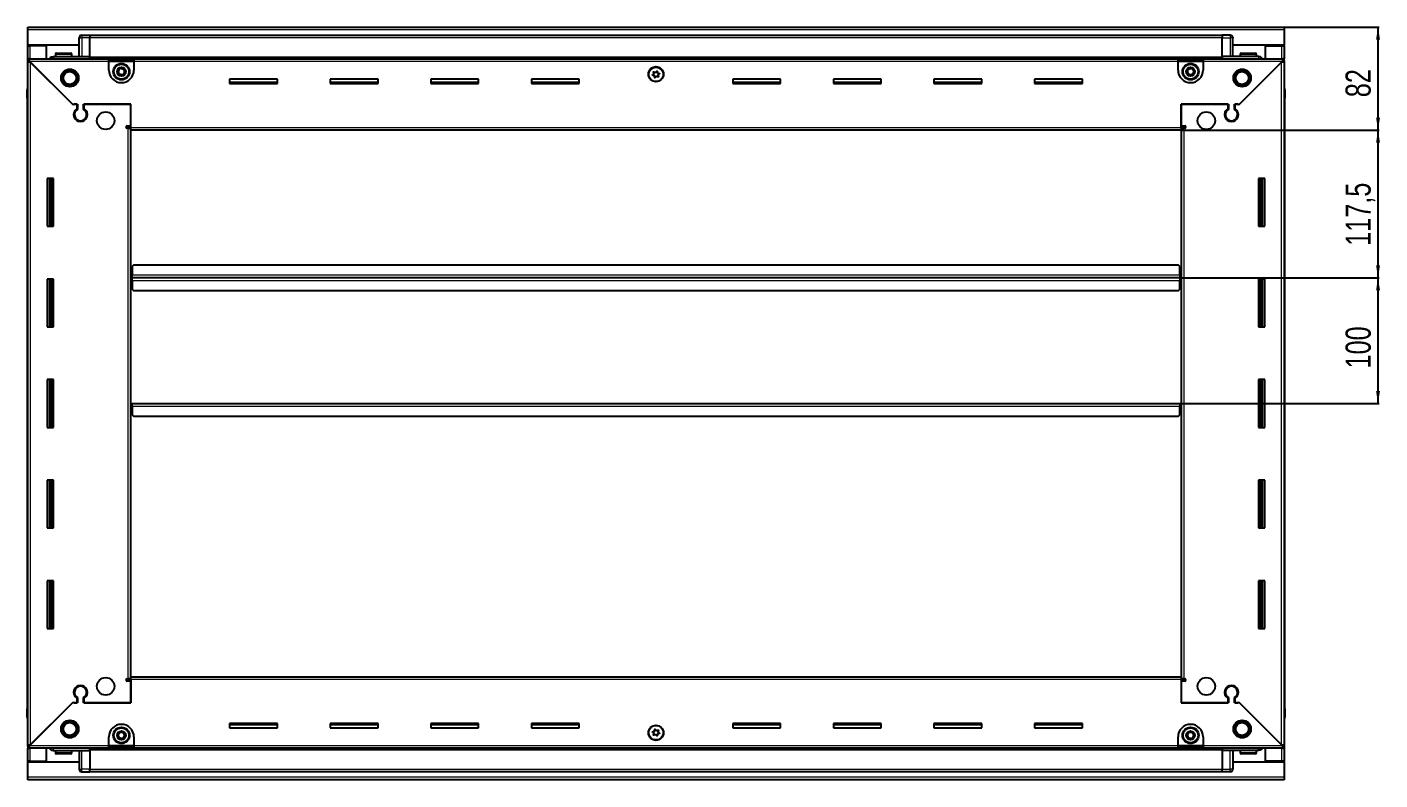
# Model space of a CAD drawing. Header units: millimetres. Extents: x 1415 to 6170, y -1465 to 1637.
# Drawn here: x 5095 to 6170, y 877 to 1476 of the extents above; entities that cross this region are included whole.
import ezdxf

# ---------------------------------------------------------------- set-up
doc = ezdxf.new("R2010")
doc.units = ezdxf.units.MM
doc.layers.add('FORMAT', color=7, linetype='Continuous')
doc.styles.add('SLDTEXTSTYLE0', font='TXT', dxfattribs={"width": 0.75})
doc.dimstyles.new('SLDDIMSTYLE0', dxfattribs={"dimtxt": 20, "dimasz": 10, "dimexe": 0, "dimexo": 0.0625, "dimgap": 5, "dimtad": 2, "dimdec": 1, "dimrnd": 1e-09, "dimzin": 12, "dimdsep": 46, "dimtxsty": 'SLDTEXTSTYLE0', "dimsah": 1, "dimcen": 0.09, "dimadec": 0, "dimazin": 3, "dimtfac": 1, "dimtofl": 0, "dimtmove": 0, "dimatfit": 3, "dimfxl": 0, "dimfrac": 2, "dimtolj": 1, "dimtzin": 12, "dimarcsym": 0})

# ---------------------------------------------------------------- blocks, each defined once
blk = doc.blocks.new('_D_6')
at = {"layer": 'FORMAT'}
for p, q in [((6094.1, 1475.8), (6169.6, 1475.8)), ((6168.6, 1475.8), (6168.6, 1393.8)), ((6012.1, 1393.8), (6169.6, 1393.8))]:
    blk.add_line(p, q, dxfattribs=at)
for points in [[(6168.6, 1475.8), (6167.1, 1465.8), (6170.2, 1465.8)], [(6168.6, 1393.8), (6170.2, 1403.8), (6167.1, 1403.8)]]:
    blk.add_solid(points, dxfattribs=at)
at = {"layer": 'FORMAT', "insert": (6142.8, 1420), "char_height": 20, "attachment_point": 1, "rotation": 90, "style": 'SLDTEXTSTYLE0'}
blk.add_mtext('82', dxfattribs=at)
blk = doc.blocks.new('_D_7')
at = {"layer": 'FORMAT'}
for p, q in [((6011.1, 1276.3), (6169.6, 1276.3)), ((6168.6, 1276.3), (6168.6, 1176.3)), ((6011.1, 1176.3), (6169.6, 1176.3))]:
    blk.add_line(p, q, dxfattribs=at)
for points in [[(6168.6, 1276.3), (6167.1, 1266.3), (6170.2, 1266.3)], [(6168.6, 1176.3), (6170.2, 1186.3), (6167.1, 1186.3)]]:
    blk.add_solid(points, dxfattribs=at)
at = {"layer": 'FORMAT', "insert": (6142.8, 1204.2), "char_height": 20, "attachment_point": 1, "rotation": 90, "style": 'SLDTEXTSTYLE0'}
blk.add_mtext('100', dxfattribs=at)
blk = doc.blocks.new('_D_8')
at = {"layer": 'FORMAT'}
for p, q in [((6012.1, 1393.8), (6169.6, 1393.8)), ((6168.6, 1393.8), (6168.6, 1276.3)), ((6011.1, 1276.3), (6169.6, 1276.3))]:
    blk.add_line(p, q, dxfattribs=at)
for points in [[(6168.6, 1393.8), (6167.1, 1383.8), (6170.2, 1383.8)], [(6168.6, 1276.3), (6170.2, 1286.3), (6167.1, 1286.3)]]:
    blk.add_solid(points, dxfattribs=at)
at = {"layer": 'FORMAT', "insert": (6142.8, 1301.8), "char_height": 20, "attachment_point": 1, "rotation": 90, "style": 'SLDTEXTSTYLE0'}
blk.add_mtext('117,5', dxfattribs=at)

msp = doc.modelspace()

# ---------------------------------------------------------------- linework, layer by layer
at = {"color": 7, "linetype": 'Continuous', "lineweight": 25}
for p, q in [((5095.12, 1473.72), (5095.12, 1475.82)), ((5095.12, 1475.82), (6094.12, 1475.82)), ((5095.12, 1461.32), (5095.12, 1473.72)), ((6094.12, 1475.82), (6094.12, 1473.72)), ((6094.12, 1473.72), (6094.12, 1461.32)), ((5136.12, 1452.32), (5136.12, 1467.32)), ((5136.8, 1468.82), (5136.8, 1468.82)), ((5138.12, 1469.32), (5144.62, 1469.32)), ((5138.12, 1469.32), (5144.62, 1469.32)), ((5144.62, 1469.32), (5144.62, 1469.32)), ((5144.62, 1469.32), (5144.62, 1469.32)), ((5144.62, 1469.32), (5144.62, 1467.32)), ((6044.62, 1469.17), (5144.62, 1469.17)), ((5144.62, 1452.32), (5144.62, 1467.32)), ((6044.62, 1469.32), (6044.62, 1469.32)), ((6051.12, 1469.32), (6044.62, 1469.32)), ((6051.12, 1469.32), (6044.62, 1469.32)), ((6044.62, 1469.32), (6044.62, 1467.32)), ((6044.62, 1452.32), (6044.62, 1467.32)), ((6053.12, 1467.32), (6053.12, 1467.32)), ((6053.12, 1452.32), (6053.12, 1467.32)), ((5136.12, 1461.32), (5095.12, 1461.32)), ((5095.12, 1460.82), (5095.12, 1461.32)), ((5095.12, 1450.57), (5095.12, 1460.82)), ((5095.12, 1460.82), (5097.22, 1460.82)), ((5096.62, 1460.82), (5096.62, 1461.32)), ((5110.12, 1460.82), (5097.22, 1460.82)), ((5110.12, 1450.57), (5110.12, 1460.82)), ((5115.62, 1452.32), (5144.62, 1452.32)), ((5117.12, 1454.22), (5117.12, 1452.32)), ((5117.92, 1455.02), (5129.32, 1455.02)), ((5130.12, 1452.32), (5130.12, 1454.22)), ((5144.54, 1450.57), (5144.62, 1452.29)), ((5144.62, 1452.32), (5144.62, 1451.82)), ((6073.62, 1452.32), (6044.62, 1452.32)), ((6044.62, 1452.32), (6044.62, 1451.82)), ((6044.62, 1452.29), (6044.69, 1450.57)), ((6094.12, 1461.32), (6053.12, 1461.32)), ((6059.12, 1454.22), (6059.12, 1452.32)), ((6059.92, 1455.02), (6071.32, 1455.02)), ((6072.12, 1452.32), (6072.12, 1454.22)), ((6079.12, 1450.57), (6079.12, 1460.82)), ((6079.12, 1460.82), (6092.02, 1460.82)), ((6092.02, 1460.82), (6094.12, 1460.82)), ((6092.62, 1460.82), (6092.62, 1461.32)), ((6094.12, 1460.82), (6094.12, 1461.32)), ((6094.12, 1460.82), (6094.12, 1450.57)), ((5095.12, 1449.07), (5095.12, 1450.57)), ((5095.12, 1450.57), (5096.12, 1450.57)), ((5095.12, 1448.57), (5095.12, 1449.07)), ((5095.12, 1449.07), (5096.12, 1449.07)), ((5095.12, 904.07), (5095.12, 1448.57)), ((5096.62, 1448.57), (5095.12, 1448.57)), ((5096.12, 1449.07), (5096.12, 1450.57)), ((5096.12, 1450.57), (5159.62, 1450.57)), ((5096.72, 1448.47), (5130.62, 1414.57)), ((5131.32, 1413.87), (5097.22, 1447.97)), ((5144.62, 1451.17), (6044.62, 1451.17)), ((5159.62, 1448.47), (5159.62, 1450.57)), ((5159.62, 1450.57), (5179.62, 1450.57)), ((5159.62, 1449.07), (5179.62, 1449.07)), ((5159.62, 1441.57), (5159.62, 1448.47)), ((5179.62, 1450.57), (5179.62, 1448.47)), ((5179.62, 1450.57), (6009.62, 1450.57)), ((5179.62, 1448.47), (5179.62, 1441.57)), ((6009.62, 1448.47), (6009.62, 1450.57)), ((6009.62, 1450.57), (6029.62, 1450.57)), ((6009.62, 1449.07), (6029.62, 1449.07)), ((6009.62, 1441.57), (6009.62, 1448.47)), ((6029.62, 1450.57), (6029.62, 1448.47)), ((6029.62, 1450.57), (6093.12, 1450.57)), ((6029.62, 1448.47), (6029.62, 1441.57)), ((6092.02, 1447.97), (6057.92, 1413.87)), ((6058.62, 1414.57), (6092.52, 1448.47)), ((6092.62, 1448.57), (6094.12, 1448.57)), ((6093.12, 1449.07), (6093.12, 1450.57)), ((6093.12, 1450.57), (6094.12, 1450.57)), ((6093.12, 1449.07), (6094.12, 1449.07)), ((6094.12, 1449.07), (6094.12, 1450.57)), ((6094.12, 1449.07), (6094.12, 1448.57)), ((6094.12, 1448.57), (6094.12, 904.07)), ((5293.62, 1434.32), (5255.62, 1434.32)), ((5255.62, 1434.32), (5255.62, 1430.82)), ((5293.62, 1431.57), (5255.62, 1431.57)), ((5255.62, 1430.82), (5293.62, 1430.82)), ((5293.62, 1430.82), (5293.62, 1434.32)), ((5373.62, 1434.32), (5335.62, 1434.32)), ((5335.62, 1434.32), (5335.62, 1430.82)), ((5373.62, 1431.57), (5335.62, 1431.57)), ((5335.62, 1430.82), (5373.62, 1430.82)), ((5373.62, 1430.82), (5373.62, 1434.32)), ((5453.62, 1434.32), (5415.62, 1434.32)), ((5415.62, 1434.32), (5415.62, 1430.82)), ((5453.62, 1431.57), (5415.62, 1431.57)), ((5415.62, 1430.82), (5453.62, 1430.82)), ((5453.62, 1430.82), (5453.62, 1434.32)), ((5533.62, 1434.32), (5495.62, 1434.32)), ((5495.62, 1434.32), (5495.62, 1430.82)), ((5533.62, 1431.57), (5495.62, 1431.57)), ((5495.62, 1430.82), (5533.62, 1430.82)), ((5533.62, 1430.82), (5533.62, 1434.32)), ((5693.62, 1434.32), (5655.62, 1434.32)), ((5655.62, 1434.32), (5655.62, 1430.82)), ((5693.62, 1431.57), (5655.62, 1431.57)), ((5655.62, 1430.82), (5693.62, 1430.82)), ((5693.62, 1430.82), (5693.62, 1434.32)), ((5773.62, 1434.32), (5735.62, 1434.32)), ((5735.62, 1434.32), (5735.62, 1430.82)), ((5773.62, 1431.57), (5735.62, 1431.57)), ((5735.62, 1430.82), (5773.62, 1430.82)), ((5773.62, 1430.82), (5773.62, 1434.32)), ((5853.62, 1434.32), (5815.62, 1434.32)), ((5815.62, 1434.32), (5815.62, 1430.82)), ((5853.62, 1431.57), (5815.62, 1431.57)), ((5815.62, 1430.82), (5853.62, 1430.82)), ((5853.62, 1430.82), (5853.62, 1434.32)), ((5933.62, 1434.32), (5895.62, 1434.32)), ((5895.62, 1434.32), (5895.62, 1430.82)), ((5933.62, 1431.57), (5895.62, 1431.57)), ((5895.62, 1430.82), (5933.62, 1430.82)), ((5933.62, 1430.82), (5933.62, 1434.32)), ((5094.62, 1425.82), (5094.62, 1419.32)), ((5094.62, 1419.32), (5094.62, 1425.82)), ((6094.12, 1427.15), (6094.12, 1427.15)), ((6094.62, 1425.82), (6094.62, 1419.32)), ((6094.62, 1419.32), (6094.62, 1425.82)), ((5094.62, 1419.32), (5094.62, 1419.32)), ((5095.12, 1419.32), (5094.62, 1419.32)), ((5094.77, 1419.32), (5094.77, 933.32)), ((5130.62, 1414.57), (5134.82, 1414.57)), ((5132.02, 1414.57), (5131.32, 1413.87)), ((5134.12, 1414.57), (5132.02, 1414.57)), ((5134.12, 1414.57), (5134.12, 1410.68)), ((5134.82, 1414.57), (5134.82, 1410.29)), ((5139.42, 1414.57), (5177.12, 1414.57)), ((5139.42, 1410.29), (5139.42, 1414.57)), ((5140.12, 1410.68), (5140.12, 1414.57)), ((5177.12, 1414.57), (5140.12, 1414.57)), ((5177.12, 1397.32), (5177.12, 1414.57)), ((5177.12, 1395.92), (5177.12, 1414.57)), ((6012.12, 1414.57), (6012.12, 1397.32)), ((6049.12, 1414.57), (6012.12, 1414.57)), ((6012.12, 1414.57), (6049.82, 1414.57)), ((6012.12, 1395.92), (6012.12, 1414.57)), ((6049.12, 1414.57), (6049.12, 1410.68)), ((6049.82, 1414.57), (6049.82, 1410.29)), ((6054.42, 1414.57), (6058.62, 1414.57)), ((6054.42, 1410.29), (6054.42, 1414.57)), ((6057.22, 1414.57), (6055.12, 1414.57)), ((6055.12, 1410.68), (6055.12, 1414.57)), ((6057.92, 1413.87), (6057.22, 1414.57)), ((6094.12, 1419.32), (6094.62, 1419.32)), ((6094.47, 933.32), (6094.47, 1419.32)), ((6094.62, 1419.32), (6094.62, 1419.32)), ((6094.62, 1419.32), (6094.62, 1419.32)), ((5135.12, 1401.71), (5135.12, 1400.95)), ((6054.12, 1401.71), (6054.12, 1400.95)), ((5174.27, 1397.32), (5177.12, 1397.32)), ((5175.02, 1395.32), (5174.27, 1395.32)), ((5175.02, 1395.32), (5177.12, 1395.32)), ((5177.12, 1396.32), (5175.12, 1396.32)), ((5175.12, 1396.32), (5175.12, 1395.32)), ((5177.12, 1393.82), (5177.12, 1395.92)), ((5177.12, 958.82), (5177.12, 1393.82)), ((6012.12, 1393.82), (5177.12, 1393.82)), ((6012.12, 1397.32), (6014.97, 1397.32)), ((6014.12, 1396.32), (6012.12, 1396.32)), ((6012.12, 1395.92), (6012.12, 1393.82)), ((6012.12, 1395.32), (6014.22, 1395.32)), ((6012.12, 1393.82), (6012.12, 958.82)), ((6014.12, 1395.32), (6014.12, 1396.32)), ((6014.97, 1395.32), (6014.22, 1395.32)), ((5115.62, 1355.32), (5110.62, 1355.32)), ((5110.62, 1355.32), (5110.62, 1317.32)), ((5112.77, 1317.32), (5112.77, 1355.32)), ((5114.56, 1317.32), (5114.56, 1355.32)), ((5114.6, 1317.32), (5114.6, 1355.32)), ((5115.62, 1317.32), (5115.62, 1355.32)), ((6073.62, 1355.32), (6073.62, 1317.32)), ((6078.62, 1355.32), (6073.62, 1355.32)), ((6074.64, 1355.32), (6074.64, 1317.32)), ((6074.68, 1355.32), (6074.68, 1317.32)), ((6076.47, 1355.32), (6076.47, 1317.32)), ((6078.62, 1317.32), (6078.62, 1355.32)), ((5110.62, 1317.32), (5115.62, 1317.32)), ((6073.62, 1317.32), (6078.62, 1317.32)), ((5179.12, 1286.32), (5178.12, 1285.32)), ((5178.12, 1285.32), (5178.12, 1278.42)), ((6010.12, 1286.32), (5179.12, 1286.32)), ((6011.12, 1285.32), (6010.12, 1286.32)), ((6011.12, 1278.42), (6011.12, 1285.32)), ((5115.62, 1275.32), (5110.62, 1275.32)), ((5110.62, 1275.32), (5110.62, 1237.32)), ((5112.77, 1237.32), (5112.77, 1275.32)), ((5114.56, 1237.32), (5114.56, 1275.32)), ((5114.6, 1237.32), (5114.6, 1275.32)), ((5115.62, 1237.32), (5115.62, 1275.32)), ((5177.87, 1276.32), (5177.12, 1276.32)), ((5178.12, 1279.17), (5177.87, 1279.17)), ((5177.87, 1279.17), (5177.87, 1276.32)), ((5177.87, 1276.32), (5177.87, 1273.47)), ((5177.87, 1273.47), (5178.12, 1273.47)), ((5178.12, 1276.32), (5178.12, 1278.42)), ((5178.12, 1274.22), (5178.12, 1276.32)), ((6011.12, 1276.32), (5178.12, 1276.32)), ((5178.12, 1274.22), (5178.12, 1267.32)), ((6011.37, 1279.17), (6011.12, 1279.17)), ((6011.12, 1278.42), (6011.12, 1276.32)), ((6011.12, 1276.32), (6011.12, 1274.22)), ((6011.12, 1267.32), (6011.12, 1274.22)), ((6011.12, 1273.47), (6011.37, 1273.47)), ((6011.37, 1276.32), (6011.37, 1279.17)), ((6011.37, 1273.47), (6011.37, 1276.32)), ((6012.12, 1276.32), (6011.37, 1276.32)), ((6073.62, 1275.32), (6073.62, 1237.32)), ((6078.62, 1275.32), (6073.62, 1275.32)), ((6074.64, 1275.32), (6074.64, 1237.32)), ((6074.68, 1275.32), (6074.68, 1237.32)), ((6076.47, 1275.32), (6076.47, 1237.32)), ((6078.62, 1237.32), (6078.62, 1275.32)), ((5178.12, 1267.32), (5179.12, 1266.32)), ((5179.12, 1266.32), (6010.12, 1266.32)), ((6010.12, 1266.32), (6011.12, 1267.32)), ((5110.62, 1237.32), (5115.62, 1237.32)), ((6073.62, 1237.32), (6078.62, 1237.32)), ((5115.62, 1195.32), (5110.62, 1195.32)), ((5110.62, 1195.32), (5110.62, 1157.32)), ((5112.77, 1157.32), (5112.77, 1195.32)), ((5114.56, 1157.32), (5114.56, 1195.32)), ((5114.6, 1157.32), (5114.6, 1195.32)), ((5115.62, 1157.32), (5115.62, 1195.32)), ((6073.62, 1195.32), (6073.62, 1157.32)), ((6078.62, 1195.32), (6073.62, 1195.32)), ((6074.64, 1195.32), (6074.64, 1157.32)), ((6074.68, 1195.32), (6074.68, 1157.32)), ((6076.47, 1195.32), (6076.47, 1157.32)), ((6078.62, 1157.32), (6078.62, 1195.32)), ((5177.12, 1176.32), (5177.87, 1176.32)), ((5177.87, 1176.32), (5177.87, 1173.47)), ((5177.87, 1173.47), (5178.12, 1173.47)), ((5178.12, 1174.22), (5178.12, 1176.32)), ((5178.12, 1176.32), (6011.12, 1176.32)), ((5178.12, 1174.22), (5178.12, 1167.32)), ((6011.12, 1176.32), (6011.12, 1174.22)), ((6011.12, 1167.32), (6011.12, 1174.22)), ((6011.12, 1173.47), (6011.37, 1173.47)), ((6011.37, 1173.47), (6011.37, 1176.32)), ((6011.37, 1176.32), (6012.12, 1176.32)), ((5178.12, 1167.32), (5179.12, 1166.32)), ((5179.12, 1166.32), (6010.12, 1166.32)), ((6010.12, 1166.32), (6011.12, 1167.32)), ((5110.62, 1157.32), (5115.62, 1157.32)), ((6073.62, 1157.32), (6078.62, 1157.32)), ((5115.62, 1115.32), (5110.62, 1115.32)), ((5110.62, 1115.32), (5110.62, 1077.32)), ((5112.77, 1077.32), (5112.77, 1115.32)), ((5114.56, 1077.32), (5114.56, 1115.32)), ((5114.6, 1077.32), (5114.6, 1115.32)), ((5115.62, 1077.32), (5115.62, 1115.32)), ((6073.62, 1115.32), (6073.62, 1077.32)), ((6078.62, 1115.32), (6073.62, 1115.32)), ((6074.64, 1115.32), (6074.64, 1077.32)), ((6074.68, 1115.32), (6074.68, 1077.32)), ((6076.47, 1115.32), (6076.47, 1077.32)), ((6078.62, 1077.32), (6078.62, 1115.32)), ((5110.62, 1077.32), (5115.62, 1077.32)), ((6073.62, 1077.32), (6078.62, 1077.32)), ((5115.62, 1035.32), (5110.62, 1035.32)), ((5110.62, 1035.32), (5110.62, 997.32)), ((5112.77, 997.32), (5112.77, 1035.32)), ((5114.56, 997.32), (5114.56, 1035.32)), ((5114.6, 997.32), (5114.6, 1035.32)), ((5115.62, 997.32), (5115.62, 1035.32)), ((6073.62, 1035.32), (6073.62, 997.32)), ((6078.62, 1035.32), (6073.62, 1035.32)), ((6074.64, 1035.32), (6074.64, 997.32)), ((6074.68, 1035.32), (6074.68, 997.32)), ((6076.47, 1035.32), (6076.47, 997.32)), ((6078.62, 997.32), (6078.62, 1035.32)), ((5110.62, 997.32), (5115.62, 997.32)), ((6073.62, 997.32), (6078.62, 997.32)), ((5174.27, 957.32), (5175.02, 957.32)), ((5177.12, 957.32), (5175.02, 957.32)), ((5175.12, 957.32), (5175.12, 956.32)), ((5177.12, 956.72), (5177.12, 958.82)), ((5177.12, 958.82), (6012.12, 958.82)), ((6012.12, 958.82), (6012.12, 956.72)), ((6014.22, 957.32), (6012.12, 957.32)), ((6014.12, 956.32), (6014.12, 957.32)), ((6014.22, 957.32), (6014.97, 957.32)), ((5135.12, 951.7), (5135.12, 950.94)), ((5177.12, 955.32), (5174.27, 955.32)), ((5175.12, 956.32), (5177.12, 956.32)), ((5177.12, 956.72), (5177.12, 938.07)), ((5177.12, 938.07), (5177.12, 955.32)), ((6012.12, 956.72), (6012.12, 938.07)), ((6012.12, 956.32), (6014.12, 956.32)), ((6012.12, 955.32), (6012.12, 938.07)), ((6014.97, 955.32), (6012.12, 955.32)), ((6054.12, 951.7), (6054.12, 950.94)), ((5130.62, 938.07), (5096.72, 904.17)), ((5097.22, 904.67), (5131.32, 938.77)), ((5134.82, 938.07), (5130.62, 938.07)), ((5131.32, 938.77), (5132.02, 938.07)), ((5132.02, 938.07), (5134.12, 938.07)), ((5134.12, 941.96), (5134.12, 938.07)), ((5134.82, 942.36), (5134.82, 938.07)), ((5139.42, 938.07), (5139.42, 942.36)), ((5177.12, 938.07), (5139.42, 938.07)), ((5140.12, 938.07), (5140.12, 941.96)), ((5140.12, 938.07), (5177.12, 938.07)), ((6012.12, 938.07), (6049.12, 938.07)), ((6049.82, 938.07), (6012.12, 938.07)), ((6049.12, 941.96), (6049.12, 938.07)), ((6049.82, 942.36), (6049.82, 938.07)), ((6054.42, 938.07), (6054.42, 942.36)), ((6058.62, 938.07), (6054.42, 938.07)), ((6055.12, 938.07), (6055.12, 941.96)), ((6055.12, 938.07), (6057.22, 938.07)), ((6057.22, 938.07), (6057.92, 938.77)), ((6057.92, 938.77), (6092.02, 904.67)), ((6092.52, 904.17), (6058.62, 938.07)), ((5094.62, 926.82), (5094.62, 933.32)), ((5094.62, 933.32), (5094.62, 933.32)), ((5094.62, 933.32), (5094.62, 933.32)), ((5094.62, 933.32), (5094.62, 926.82)), ((5095.12, 933.32), (5094.62, 933.32)), ((5095.12, 925.5), (5095.12, 925.5)), ((6094.12, 933.32), (6094.62, 933.32)), ((6094.62, 933.32), (6094.62, 933.32)), ((6094.62, 926.82), (6094.62, 933.32)), ((6094.62, 933.32), (6094.62, 926.82)), ((5293.62, 921.82), (5255.62, 921.82)), ((5255.62, 921.82), (5255.62, 918.32)), ((5255.62, 921.07), (5293.62, 921.07)), ((5255.62, 918.32), (5293.62, 918.32)), ((5293.62, 918.32), (5293.62, 921.82)), ((5373.62, 921.82), (5335.62, 921.82)), ((5335.62, 921.82), (5335.62, 918.32)), ((5335.62, 921.07), (5373.62, 921.07)), ((5335.62, 918.32), (5373.62, 918.32)), ((5373.62, 918.32), (5373.62, 921.82)), ((5453.62, 921.82), (5415.62, 921.82)), ((5415.62, 921.82), (5415.62, 918.32)), ((5415.62, 921.07), (5453.62, 921.07)), ((5415.62, 918.32), (5453.62, 918.32)), ((5453.62, 918.32), (5453.62, 921.82)), ((5533.62, 921.82), (5495.62, 921.82)), ((5495.62, 921.82), (5495.62, 918.32)), ((5495.62, 921.07), (5533.62, 921.07)), ((5495.62, 918.32), (5533.62, 918.32)), ((5533.62, 918.32), (5533.62, 921.82)), ((5693.62, 921.82), (5655.62, 921.82)), ((5655.62, 921.82), (5655.62, 918.32)), ((5655.62, 921.07), (5693.62, 921.07)), ((5655.62, 918.32), (5693.62, 918.32)), ((5693.62, 918.32), (5693.62, 921.82)), ((5773.62, 921.82), (5735.62, 921.82)), ((5735.62, 921.82), (5735.62, 918.32)), ((5735.62, 921.07), (5773.62, 921.07)), ((5735.62, 918.32), (5773.62, 918.32)), ((5773.62, 918.32), (5773.62, 921.82)), ((5853.62, 921.82), (5815.62, 921.82)), ((5815.62, 921.82), (5815.62, 918.32)), ((5815.62, 921.07), (5853.62, 921.07)), ((5815.62, 918.32), (5853.62, 918.32)), ((5853.62, 918.32), (5853.62, 921.82)), ((5933.62, 921.82), (5895.62, 921.82)), ((5895.62, 921.82), (5895.62, 918.32)), ((5895.62, 921.07), (5933.62, 921.07)), ((5895.62, 918.32), (5933.62, 918.32)), ((5933.62, 918.32), (5933.62, 921.82)), ((5095.12, 903.57), (5095.12, 904.07)), ((5096.62, 904.07), (5095.12, 904.07)), ((5095.12, 903.57), (5095.12, 902.07)), ((5096.12, 903.57), (5095.12, 903.57)), ((5096.12, 903.57), (5096.12, 902.07)), ((5159.62, 904.17), (5159.62, 911.07)), ((5159.62, 902.07), (5159.62, 904.17)), ((5179.62, 903.57), (5159.62, 903.57)), ((5179.62, 911.07), (5179.62, 904.17)), ((5179.62, 904.17), (5179.62, 902.07)), ((6009.62, 904.17), (6009.62, 911.07)), ((6009.62, 902.07), (6009.62, 904.17)), ((6029.62, 903.57), (6009.62, 903.57)), ((6029.62, 911.07), (6029.62, 904.17)), ((6029.62, 904.17), (6029.62, 902.07)), ((6092.62, 904.07), (6094.12, 904.07)), ((6093.12, 903.57), (6093.12, 902.07)), ((6094.12, 903.57), (6093.12, 903.57)), ((6094.12, 904.07), (6094.12, 903.57)), ((6094.12, 903.57), (6094.12, 902.07)), ((5095.12, 891.82), (5095.12, 902.07)), ((5096.12, 902.07), (5095.12, 902.07)), ((5159.62, 902.07), (5096.12, 902.07)), ((5110.12, 891.82), (5110.12, 902.07)), ((5115.62, 900.32), (5144.62, 900.32)), ((5117.12, 900.32), (5117.12, 898.42)), ((5121.69, 897.62), (5117.92, 897.62)), ((5129.32, 897.62), (5121.69, 897.62)), ((5130.12, 898.42), (5130.12, 900.32)), ((5136.12, 900.32), (5136.12, 885.32)), ((5144.62, 900.36), (5144.54, 902.07)), ((6044.62, 901.47), (5144.62, 901.47)), ((5144.62, 900.32), (5144.62, 900.82)), ((5144.62, 900.32), (5144.62, 885.32)), ((5179.62, 902.07), (5159.62, 902.07)), ((6009.62, 902.07), (5179.62, 902.07)), ((6029.62, 902.07), (6009.62, 902.07)), ((6093.12, 902.07), (6029.62, 902.07)), ((6044.69, 902.07), (6044.62, 900.36)), ((6044.62, 900.32), (6044.62, 900.82)), ((6073.62, 900.32), (6044.62, 900.32)), ((6044.62, 900.32), (6044.62, 885.32)), ((6053.12, 900.32), (6053.12, 885.32)), ((6059.12, 900.32), (6059.12, 898.42)), ((6066.91, 897.62), (6059.92, 897.62)), ((6071.32, 897.62), (6066.91, 897.62)), ((6072.12, 898.42), (6072.12, 900.32)), ((6079.12, 891.82), (6079.12, 902.07)), ((6094.12, 902.07), (6093.12, 902.07)), ((6094.12, 902.07), (6094.12, 891.82)), ((5097.22, 891.82), (5095.12, 891.82)), ((5095.12, 891.32), (5095.12, 891.82)), ((5095.12, 891.32), (5136.12, 891.32)), ((5095.12, 878.92), (5095.12, 891.32)), ((5096.62, 891.32), (5096.62, 891.82)), ((5097.22, 891.82), (5110.12, 891.82)), ((5136.12, 885.32), (5136.12, 885.32)), ((5138.12, 883.32), (5144.62, 883.32)), ((5138.12, 883.32), (5144.62, 883.32)), ((5144.62, 883.32), (5144.62, 885.32)), ((5144.62, 883.47), (6044.62, 883.47)), ((5144.62, 883.32), (5144.62, 883.32)), ((6044.62, 883.32), (6044.62, 885.32)), ((6044.62, 883.32), (6044.62, 883.32)), ((6051.12, 883.32), (6044.62, 883.32)), ((6044.62, 883.32), (6044.62, 883.32)), ((6051.12, 883.32), (6044.62, 883.32)), ((6052.44, 883.82), (6052.44, 883.82)), ((6053.12, 891.32), (6094.12, 891.32)), ((6092.02, 891.82), (6079.12, 891.82)), ((6094.12, 891.82), (6092.02, 891.82)), ((6092.62, 891.32), (6092.62, 891.82)), ((6094.12, 891.32), (6094.12, 891.82)), ((6094.12, 891.32), (6094.12, 878.92)), ((5095.12, 876.82), (5095.12, 878.92)), ((6094.12, 876.82), (5095.12, 876.82)), ((6094.12, 878.92), (6094.12, 876.82))]:
    msp.add_line(p, q, dxfattribs=at)
at = {"color": 8, "linetype": 'Continuous', "lineweight": 18}
for p, q in [((6094.12, 1473.72), (5095.12, 1473.72)), ((5136.12, 1467.32), (5138.12, 1467.32)), ((5138.12, 1469.32), (5138.12, 1467.32)), ((5138.12, 1467.32), (5138.12, 1452.32)), ((5144.62, 1467.32), (5138.12, 1467.32)), ((6044.62, 1467.17), (5144.62, 1467.17)), ((6044.62, 1467.32), (6051.12, 1467.32)), ((6051.12, 1469.32), (6051.12, 1467.32)), ((6053.12, 1467.32), (6051.12, 1467.32)), ((6051.12, 1467.32), (6051.12, 1452.32)), ((5097.22, 1460.82), (5097.22, 1461.32)), ((5097.22, 1450.57), (5097.22, 1460.82)), ((5117.12, 1454.22), (5130.12, 1454.22)), ((6059.12, 1454.22), (6072.12, 1454.22)), ((6092.02, 1461.32), (6092.02, 1460.82)), ((6092.02, 1460.82), (6092.02, 1450.57)), ((5159.62, 1448.47), (5096.72, 1448.47)), ((5097.22, 1447.97), (5097.22, 904.67)), ((6044.62, 1451.82), (5144.62, 1451.82)), ((6044.62, 1450.59), (5144.62, 1450.59)), ((5159.62, 1448.47), (5179.62, 1448.47)), ((6009.62, 1448.47), (5179.62, 1448.47)), ((6009.62, 1448.47), (6029.62, 1448.47)), ((6092.52, 1448.47), (6029.62, 1448.47)), ((6092.02, 904.67), (6092.02, 1447.97)), ((5095.12, 1425.82), (5094.62, 1425.82)), ((6094.12, 1425.82), (6094.62, 1425.82)), ((5175.02, 957.32), (5175.02, 1395.32)), ((5177.12, 1395.92), (6012.12, 1395.92)), ((6014.22, 1395.32), (6014.22, 957.32)), ((5112.12, 1355.32), (5112.12, 1317.32)), ((5113.35, 1355.32), (5113.35, 1317.32)), ((6075.88, 1317.32), (6075.88, 1355.32)), ((6077.12, 1317.32), (6077.12, 1355.32)), ((5112.12, 1275.32), (5112.12, 1237.32)), ((5113.35, 1275.32), (5113.35, 1237.32)), ((6011.12, 1278.42), (5178.12, 1278.42)), ((5178.12, 1274.22), (6011.12, 1274.22)), ((6075.88, 1237.32), (6075.88, 1275.32)), ((6077.12, 1237.32), (6077.12, 1275.32)), ((5112.12, 1195.32), (5112.12, 1157.32)), ((5113.35, 1195.32), (5113.35, 1157.32)), ((6075.88, 1157.32), (6075.88, 1195.32)), ((6077.12, 1157.32), (6077.12, 1195.32)), ((5178.12, 1174.22), (6011.12, 1174.22)), ((5112.12, 1115.32), (5112.12, 1077.32)), ((5113.35, 1115.32), (5113.35, 1077.32)), ((6075.88, 1077.32), (6075.88, 1115.32)), ((6077.12, 1077.32), (6077.12, 1115.32)), ((5112.12, 1035.32), (5112.12, 997.32)), ((5113.35, 1035.32), (5113.35, 997.32)), ((6075.88, 997.32), (6075.88, 1035.32)), ((6077.12, 997.32), (6077.12, 1035.32)), ((6012.12, 956.72), (5177.12, 956.72)), ((5095.12, 926.82), (5094.62, 926.82)), ((6094.12, 926.82), (6094.62, 926.82)), ((5096.72, 904.17), (5159.62, 904.17)), ((5179.62, 904.17), (5159.62, 904.17)), ((5179.62, 904.17), (6009.62, 904.17)), ((6029.62, 904.17), (6009.62, 904.17)), ((6029.62, 904.17), (6092.52, 904.17)), ((5097.22, 891.82), (5097.22, 902.07)), ((5121.42, 898.42), (5117.12, 898.42)), ((5130.12, 898.42), (5121.42, 898.42)), ((5138.12, 885.32), (5138.12, 900.32)), ((5144.62, 902.06), (6044.62, 902.06)), ((5144.62, 900.82), (6044.62, 900.82)), ((6051.12, 885.32), (6051.12, 900.32)), ((6067.09, 898.42), (6059.12, 898.42)), ((6072.12, 898.42), (6067.09, 898.42)), ((6092.02, 902.07), (6092.02, 891.82)), ((5097.22, 891.32), (5097.22, 891.82)), ((5136.12, 885.32), (5138.12, 885.32)), ((5138.12, 883.32), (5138.12, 885.32)), ((5144.62, 885.32), (5138.12, 885.32)), ((5144.62, 885.47), (6044.62, 885.47)), ((6044.62, 885.32), (6051.12, 885.32)), ((6053.12, 885.32), (6051.12, 885.32)), ((6051.12, 883.32), (6051.12, 885.32)), ((6092.02, 891.82), (6092.02, 891.32)), ((6094.12, 878.92), (5095.12, 878.92))]:
    msp.add_line(p, q, dxfattribs=at)
at = {"color": 7, "linetype": 'Continuous', "lineweight": 25, "flags": 128}
msp.add_lwpolyline([(6052.97, 1468.08), (6053.08, 1467.71), (6053.12, 1467.32)], dxfattribs=at)
at = {"color": 7, "linetype": 'Continuous', "lineweight": 25}
for centre, radius in [((5128.62, 1435.32), 7), ((5128.62, 1435.32), 6.02), ((5169.62, 1440.32), 6.5), ((5169.62, 1440.32), 3.46), ((5594.62, 1438.32), 6), ((5594.62, 1438.17), 5.78), ((6019.62, 1440.32), 6.5), ((6019.62, 1440.32), 3.46), ((6060.62, 1435.32), 7), ((6060.62, 1435.32), 6.03), ((5128.62, 1435.32), 5.1), ((5594.62, 1438.17), 1.85), ((6060.62, 1435.32), 5.1), ((5157.12, 1401.32), 7), ((6032.12, 1401.32), 7), ((5157.12, 951.32), 7), ((6032.12, 951.32), 7), ((5128.62, 917.32), 7), ((5128.62, 917.32), 6.02), ((5128.62, 917.32), 5.1), ((5169.62, 912.32), 6.5), ((5169.62, 912.32), 3.46), ((5594.62, 914.32), 6), ((5594.62, 914.47), 5.79), ((5594.62, 914.47), 1.85), ((6019.62, 912.32), 6.5), ((6019.62, 912.32), 3.46), ((6060.62, 917.32), 7), ((6060.62, 917.32), 6.02), ((6060.62, 917.32), 5.1)]:
    msp.add_circle(centre, radius, dxfattribs=at)
at = {"color": 8, "linetype": 'Continuous', "lineweight": 18}
for centre in [(5169.62, 1440.32), (6019.62, 1440.32), (5169.62, 912.32), (6019.62, 912.32)]:
    msp.add_circle(centre, 5.7, dxfattribs=at)
at = {"color": 7, "linetype": 'Continuous', "lineweight": 25}
for centre, radius, start, end in [((5138.12, 1467.32), 2, 90, 180), ((6051.12, 1467.32), 2, 0, 90), ((5117.92, 1454.22), 0.8, 90, 180), ((5129.32, 1454.22), 0.8, 0, 90), ((5135.92, 1452.52), 0.2, 270, 0), ((6053.32, 1452.52), 0.2, 180, 270), ((6059.92, 1454.22), 0.8, 90, 180), ((6071.32, 1454.22), 0.8, 0, 90), ((5169.62, 1441.57), 10, 180, 270), ((5169.62, 1440.32), 2.5, 134.01559, 194.01559), ((5169.62, 1440.32), 2.5, 74.01559, 134.01559), ((5169.62, 1441.57), 10, 270, 0), ((5169.62, 1440.32), 2.5, 14.01559, 74.01559), ((6019.62, 1441.57), 10, 180, 270), ((6019.62, 1440.32), 2.5, 100.11158, 160.11158), ((6019.62, 1440.32), 2.5, 40.11158, 100.11158), ((6019.62, 1441.57), 10, 270, 0), ((6019.62, 1440.32), 2.5, 340.11158, 40.11158), ((5169.62, 1440.32), 2.5, 194.01559, 254.01559), ((5169.62, 1440.32), 2.5, 254.01559, 314.01559), ((5169.62, 1440.32), 2.5, 314.01559, 14.01559), ((6019.62, 1440.32), 2.5, 160.11158, 220.11158), ((6019.62, 1440.32), 2.5, 220.11158, 280.11158), ((6019.62, 1440.32), 2.5, 280.11158, 340.11158), ((5096.62, 1425.82), 2, 138.59038, 180), ((6092.62, 1425.82), 2, 33.78451, 41.40962), ((6092.62, 1425.82), 2, 0, 41.40962), ((6092.62, 1425.82), 2, 0, 19.56674), ((5137.12, 1406.07), 5.5, 123.05573, 56.94427), ((5137.12, 1406.07), 4.8, 118.63099, 61.36901), ((6052.12, 1406.07), 5.5, 123.05573, 56.94427), ((6052.12, 1406.07), 4.8, 118.63099, 61.36901), ((5174.27, 1396.32), 1, 90, 270), ((6014.97, 1396.32), 1, 270, 90), ((5174.27, 956.32), 1, 90, 270), ((6014.97, 956.32), 1, 270, 90), ((5137.12, 946.57), 5.5, 303.05573, 236.94427), ((5137.12, 946.57), 4.8, 298.63099, 241.36901), ((6052.12, 946.57), 5.5, 303.05573, 236.94427), ((6052.12, 946.57), 4.8, 298.63099, 241.36901), ((5096.62, 926.82), 2, 180, 199.56674), ((5096.62, 926.82), 2, 180, 221.39416), ((5096.62, 926.82), 2, 213.78451, 221.40962), ((6092.62, 926.82), 2, 318.59038, 0), ((5169.62, 911.07), 10, 90, 180), ((5169.62, 912.32), 2.5, 127.47401, 187.47401), ((5169.62, 912.32), 2.5, 67.47401, 127.47401), ((5169.62, 911.07), 10, 0, 90), ((5169.62, 912.32), 2.5, 7.47401, 67.47401), ((6019.62, 911.07), 10, 90, 180), ((6019.62, 912.32), 2.5, 87.04236, 147.04236), ((6019.62, 911.07), 10, 0, 90), ((6019.62, 912.32), 2.5, 27.04236, 87.04236), ((5169.62, 912.32), 2.5, 187.47401, 247.47401), ((5169.62, 912.32), 2.5, 247.47401, 307.47401), ((5169.62, 912.32), 2.5, 307.47401, 7.47401), ((6019.62, 912.32), 2.5, 147.04236, 207.04236), ((6019.62, 912.32), 2.5, 207.04236, 267.04236), ((6019.62, 912.32), 2.5, 267.04236, 327.04236), ((6019.62, 912.32), 2.5, 327.04236, 27.04236), ((5117.92, 898.42), 0.8, 180, 270), ((5129.32, 898.42), 0.8, 270, 0), ((5135.92, 900.12), 0.2, 0, 90), ((6053.32, 900.12), 0.2, 90, 180), ((6059.92, 898.42), 0.8, 180, 270), ((6071.32, 898.42), 0.8, 270, 0), ((5138.12, 885.32), 2, 180, 270), ((5138.12, 885.32), 2, 180, 270), ((6051.12, 885.32), 2, 270, 0)]:
    msp.add_arc(centre, radius, start, end, dxfattribs=at)
for points, knots in [([(5112.4, 1450.57), (5112.52, 1450.77), (5112.91, 1451.42), (5114.06, 1452.13), (5115.1, 1452.26), (5115.62, 1452.32)], [0, 0, 0, 0, 0.1822499, 0.5911249, 1, 1, 1, 1]), ([(5144.62, 1452.32), (5144.62, 1452.29), (5144.62, 1452.21), (5144.62, 1451.59), (5144.62, 1451.01), (5144.62, 1450.62), (5144.62, 1450.59)], [0, 0, 0, 0, 0.3242788, 0.6485576, 0.9728365, 1, 1, 1, 1]), ([(6044.62, 1452.32), (6044.62, 1452.29), (6044.62, 1452.21), (6044.62, 1451.59), (6044.62, 1451.01), (6044.62, 1450.62), (6044.62, 1450.59)], [0, 0, 0, 0, 0.3242788, 0.6485576, 0.9728365, 1, 1, 1, 1]), ([(6076.83, 1450.57), (6076.71, 1450.77), (6076.33, 1451.42), (6075.17, 1452.13), (6074.14, 1452.26), (6073.62, 1452.32)], [0, 0, 0, 0, 0.18224985, 0.59112493, 1, 1, 1, 1]), ([(5095.12, 1448.57), (5095.14, 1448.53), (5095.2, 1448.44), (5095.59, 1448.3), (5096.15, 1448.17), (5096.73, 1448.06), (5097.09, 1448), (5097.22, 1447.97)], [0, 0, 0, 0, 0.2302553, 0.4485219, 0.6667858, 0.8850496, 1, 1, 1, 1]), ([(5096.72, 1448.47), (5096.67, 1448.73), (5096.58, 1449.22), (5096.45, 1449.86), (5096.32, 1450.33), (5096.21, 1450.55), (5096.14, 1450.57), (5096.12, 1450.57)], [0, 0, 0, 0, 0.2302553, 0.4485219, 0.6667858, 0.8850496, 1, 1, 1, 1]), ([(5166.84, 1441.12), (5167.21, 1441.48), (5167.91, 1442.15), (5168.6, 1442.81), (5168.92, 1443.12)], [0, 0, 0, 0, 0.5346859, 1, 1, 1, 1]), ([(5168.92, 1443.12), (5169.41, 1442.98), (5170.34, 1442.72), (5171.26, 1442.45), (5171.69, 1442.33)], [0, 0, 0, 0, 0.5346859, 1, 1, 1, 1]), ([(5171.69, 1442.33), (5171.72, 1442.21), (5171.87, 1441.63), (5172.11, 1440.66), (5172.31, 1439.86), (5172.39, 1439.53)], [0, 0, 0, 0, 0.1331247, 0.6370994, 1, 1, 1, 1]), ([(6016.78, 1439.82), (6016.82, 1439.93), (6017.02, 1440.5), (6017.36, 1441.43), (6017.64, 1442.21), (6017.76, 1442.53)], [0, 0, 0, 0, 0.1331247, 0.6370994, 1, 1, 1, 1]), ([(6017.76, 1442.53), (6018.27, 1442.62), (6019.22, 1442.79), (6020.16, 1442.96), (6020.6, 1443.04)], [0, 0, 0, 0, 0.5346859, 1, 1, 1, 1]), ([(6020.6, 1443.04), (6020.93, 1442.64), (6021.55, 1441.91), (6022.17, 1441.17), (6022.46, 1440.83)], [0, 0, 0, 0, 0.5346859, 1, 1, 1, 1]), ([(6092.02, 1447.97), (6092.27, 1448.02), (6092.77, 1448.11), (6093.41, 1448.24), (6093.87, 1448.37), (6094.09, 1448.48), (6094.11, 1448.55), (6094.12, 1448.57)], [0, 0, 0, 0, 0.2302553, 0.4485219, 0.6667858, 0.8850496, 1, 1, 1, 1]), ([(6093.12, 1450.57), (6093.07, 1450.55), (6092.98, 1450.49), (6092.85, 1450.1), (6092.72, 1449.54), (6092.61, 1448.96), (6092.54, 1448.6), (6092.52, 1448.47)], [0, 0, 0, 0, 0.23025534, 0.4485219, 0.6667858, 0.88504963, 1, 1, 1, 1]), ([(5167.54, 1438.32), (5167.46, 1438.65), (5167.26, 1439.45), (5167.02, 1440.42), (5166.87, 1441), (5166.84, 1441.12)], [0, 0, 0, 0, 0.3629006, 0.8668753, 1, 1, 1, 1]), ([(5170.32, 1437.52), (5169.82, 1437.66), (5168.89, 1437.93), (5167.97, 1438.19), (5167.54, 1438.32)], [0, 0, 0, 0, 0.53468586, 1, 1, 1, 1]), ([(5172.39, 1439.53), (5172.02, 1439.17), (5171.33, 1438.5), (5170.64, 1437.83), (5170.32, 1437.52)], [0, 0, 0, 0, 0.5346859, 1, 1, 1, 1]), ([(5592.73, 1440.24), (5592.73, 1440.23), (5592.71, 1440.21), (5592.7, 1440.15), (5592.71, 1440.01), (5592.81, 1439.64), (5592.95, 1439.11), (5592.78, 1438.5), (5592.42, 1438.13), (5592.12, 1437.88), (5591.94, 1437.72), (5591.89, 1437.64), (5591.88, 1437.6), (5591.88, 1437.57), (5591.9, 1437.54), (5591.95, 1437.49), (5592.2, 1437.39), (5592.67, 1437.29), (5593.3, 1436.98), (5593.56, 1436.31), (5593.62, 1435.84), (5593.69, 1435.58), (5593.73, 1435.53), (5593.76, 1435.51), (5593.79, 1435.5), (5593.82, 1435.51), (5593.86, 1435.52), (5593.93, 1435.57), (5594.1, 1435.72), (5594.37, 1435.99), (5594.77, 1436.31), (5595.4, 1436.42), (5595.91, 1436.23), (5596.27, 1436.1), (5596.42, 1436.07), (5596.48, 1436.09), (5596.51, 1436.1), (5596.53, 1436.13), (5596.54, 1436.19), (5596.53, 1436.34), (5596.43, 1436.71), (5596.29, 1437.23), (5596.46, 1437.84), (5596.82, 1438.21), (5597.12, 1438.46), (5597.29, 1438.63), (5597.35, 1438.71), (5597.36, 1438.75), (5597.35, 1438.78), (5597.34, 1438.81), (5597.28, 1438.85), (5597.03, 1438.95), (5596.57, 1439.06), (5595.93, 1439.37), (5595.68, 1440.03), (5595.62, 1440.51), (5595.55, 1440.76), (5595.5, 1440.82), (5595.48, 1440.84), (5595.45, 1440.85), (5595.41, 1440.84), (5595.37, 1440.82), (5595.3, 1440.78), (5595.13, 1440.63), (5594.87, 1440.36), (5594.46, 1440.04), (5593.84, 1439.93), (5593.33, 1440.11), (5592.96, 1440.25), (5592.82, 1440.27), (5592.76, 1440.26), (5592.74, 1440.25), (5592.73, 1440.24)], [0, 0, 0, 0, 0.0020087, 0.00442, 0.0093647, 0.0255282, 0.0677053, 0.0957862, 0.1246456, 0.1503415, 0.1605194, 0.1633943, 0.1656965, 0.1672448, 0.1688741, 0.1707699, 0.1786058, 0.2119941, 0.2499945, 0.2879948, 0.3213831, 0.329219, 0.3311148, 0.3327441, 0.3342924, 0.3362166, 0.3385353, 0.3413178, 0.349662, 0.3753578, 0.4042173, 0.4322982, 0.4744753, 0.4906388, 0.4966691, 0.49844, 0.5, 0.5020087, 0.50442, 0.5093647, 0.5255282, 0.5677053, 0.5957862, 0.6246456, 0.6503415, 0.6605194, 0.6633943, 0.6656965, 0.6672448, 0.6688741, 0.6707699, 0.6786058, 0.7119941, 0.7499945, 0.7879948, 0.8213831, 0.829219, 0.8311148, 0.8327441, 0.8342924, 0.8362166, 0.8385353, 0.8413178, 0.849662, 0.8753578, 0.9042173, 0.9322982, 0.9744753, 0.9906388, 0.9966691, 0.99844, 1, 1, 1, 1]), ([(6018.64, 1437.61), (6018.3, 1438), (6017.68, 1438.74), (6017.06, 1439.48), (6016.78, 1439.82)], [0, 0, 0, 0, 0.5346859, 1, 1, 1, 1]), ([(6021.48, 1438.12), (6020.97, 1438.03), (6020.02, 1437.86), (6019.08, 1437.69), (6018.64, 1437.61)], [0, 0, 0, 0, 0.5346859, 1, 1, 1, 1]), ([(6022.46, 1440.83), (6022.34, 1440.51), (6022.06, 1439.73), (6021.72, 1438.8), (6021.52, 1438.23), (6021.48, 1438.12)], [0, 0, 0, 0, 0.3629006, 0.8668753, 1, 1, 1, 1]), ([(5166.95, 913.43), (5167.05, 913.51), (5167.53, 913.87), (5168.32, 914.48), (5168.97, 914.98), (5169.24, 915.19)], [0, 0, 0, 0, 0.1331247, 0.6370994, 1, 1, 1, 1]), ([(5169.24, 915.19), (5169.72, 914.99), (5170.61, 914.62), (5171.5, 914.25), (5171.91, 914.08)], [0, 0, 0, 0, 0.5346859, 1, 1, 1, 1]), ([(5592.73, 912.4), (5592.74, 912.4), (5592.77, 912.38), (5592.83, 912.38), (5592.97, 912.4), (5593.33, 912.54), (5593.84, 912.72), (5594.46, 912.61), (5594.87, 912.29), (5595.14, 912.01), (5595.32, 911.85), (5595.4, 911.81), (5595.45, 911.8), (5595.48, 911.81), (5595.5, 911.83), (5595.55, 911.88), (5595.62, 912.14), (5595.68, 912.61), (5595.93, 913.28), (5596.57, 913.59), (5597.03, 913.69), (5597.28, 913.79), (5597.34, 913.84), (5597.35, 913.87), (5597.36, 913.9), (5597.35, 913.93), (5597.33, 913.97), (5597.28, 914.04), (5597.11, 914.19), (5596.82, 914.43), (5596.46, 914.8), (5596.29, 915.41), (5596.43, 915.94), (5596.53, 916.32), (5596.54, 916.47), (5596.52, 916.52), (5596.5, 916.55), (5596.47, 916.56), (5596.41, 916.57), (5596.27, 916.54), (5595.91, 916.41), (5595.4, 916.23), (5594.77, 916.34), (5594.37, 916.66), (5594.09, 916.94), (5593.92, 917.09), (5593.83, 917.14), (5593.79, 917.15), (5593.76, 917.14), (5593.73, 917.12), (5593.69, 917.06), (5593.62, 916.81), (5593.56, 916.33), (5593.3, 915.67), (5592.67, 915.36), (5592.2, 915.25), (5591.95, 915.15), (5591.9, 915.11), (5591.88, 915.08), (5591.88, 915.05), (5591.89, 915.01), (5591.91, 914.98), (5591.96, 914.91), (5592.13, 914.76), (5592.42, 914.52), (5592.78, 914.14), (5592.95, 913.53), (5592.81, 913.01), (5592.71, 912.63), (5592.7, 912.48), (5592.71, 912.43), (5592.73, 912.41), (5592.73, 912.4)], [0, 0, 0, 0, 0.0020087, 0.00442, 0.0093647, 0.0255282, 0.0677053, 0.0957862, 0.1246456, 0.1503415, 0.1605194, 0.1633943, 0.1656965, 0.1672448, 0.1688741, 0.1707699, 0.1786058, 0.2119941, 0.2499945, 0.2879948, 0.3213831, 0.329219, 0.3311148, 0.3327441, 0.3342924, 0.3362166, 0.3385353, 0.3413178, 0.349662, 0.3753578, 0.4042173, 0.4322982, 0.4744753, 0.4906388, 0.4966691, 0.49844, 0.5, 0.5020087, 0.50442, 0.5093647, 0.5255282, 0.5677053, 0.5957862, 0.6246456, 0.6503415, 0.6605194, 0.6633943, 0.6656965, 0.6672448, 0.6688741, 0.6707699, 0.6786058, 0.7119941, 0.7499945, 0.7879948, 0.8213831, 0.829219, 0.8311148, 0.8327441, 0.8342924, 0.8362166, 0.8385353, 0.8413178, 0.849662, 0.8753578, 0.9042173, 0.9322982, 0.9744753, 0.9906388, 0.9966691, 0.99844, 1, 1, 1, 1]), ([(6016.74, 912.47), (6017.02, 912.91), (6017.54, 913.71), (6018.06, 914.52), (6018.31, 914.89)], [0, 0, 0, 0, 0.5346859, 1, 1, 1, 1]), ([(6018.31, 914.89), (6018.43, 914.89), (6019.03, 914.86), (6020.02, 914.81), (6020.84, 914.76), (6021.19, 914.75)], [0, 0, 0, 0, 0.1331247, 0.6370994, 1, 1, 1, 1]), ([(6021.19, 914.75), (6021.42, 914.29), (6021.86, 913.43), (6022.3, 912.57), (6022.5, 912.17)], [0, 0, 0, 0, 0.5346859, 1, 1, 1, 1]), ([(5097.22, 904.67), (5096.96, 904.63), (5096.47, 904.54), (5095.83, 904.4), (5095.36, 904.27), (5095.14, 904.16), (5095.13, 904.1), (5095.12, 904.07)], [0, 0, 0, 0, 0.2302553, 0.4485219, 0.6667858, 0.8850496, 1, 1, 1, 1]), ([(5096.12, 902.07), (5096.16, 902.1), (5096.25, 902.15), (5096.39, 902.55), (5096.52, 903.1), (5096.63, 903.68), (5096.7, 904.05), (5096.72, 904.17)], [0, 0, 0, 0, 0.23025534, 0.4485219, 0.6667858, 0.88504963, 1, 1, 1, 1]), ([(5167.33, 910.57), (5167.26, 911.08), (5167.13, 912.03), (5167.01, 912.99), (5166.95, 913.43)], [0, 0, 0, 0, 0.5346859, 1, 1, 1, 1]), ([(5169.99, 909.46), (5169.52, 909.66), (5168.63, 910.03), (5167.74, 910.4), (5167.33, 910.57)], [0, 0, 0, 0, 0.5346859, 1, 1, 1, 1]), ([(5172.28, 911.22), (5172.01, 911.01), (5171.36, 910.51), (5170.57, 909.9), (5170.09, 909.54), (5169.99, 909.46)], [0, 0, 0, 0, 0.3629006, 0.8668753, 1, 1, 1, 1]), ([(5171.91, 914.08), (5171.98, 913.57), (5172.1, 912.61), (5172.23, 911.66), (5172.28, 911.22)], [0, 0, 0, 0, 0.5346859, 1, 1, 1, 1]), ([(6018.05, 909.9), (6017.81, 910.36), (6017.37, 911.22), (6016.94, 912.07), (6016.74, 912.47)], [0, 0, 0, 0, 0.5346859, 1, 1, 1, 1]), ([(6020.93, 909.75), (6020.59, 909.77), (6019.76, 909.81), (6018.77, 909.86), (6018.17, 909.89), (6018.05, 909.9)], [0, 0, 0, 0, 0.3629006, 0.8668753, 1, 1, 1, 1]), ([(6022.5, 912.17), (6022.22, 911.74), (6021.7, 910.93), (6021.17, 910.13), (6020.93, 909.75)], [0, 0, 0, 0, 0.5346859, 1, 1, 1, 1]), ([(6094.12, 904.07), (6094.09, 904.12), (6094.04, 904.21), (6093.65, 904.34), (6093.09, 904.47), (6092.51, 904.58), (6092.14, 904.65), (6092.02, 904.67)], [0, 0, 0, 0, 0.2302553, 0.4485219, 0.6667858, 0.8850496, 1, 1, 1, 1]), ([(6092.52, 904.17), (6092.56, 903.92), (6092.65, 903.43), (6092.79, 902.79), (6092.92, 902.32), (6093.03, 902.1), (6093.1, 902.08), (6093.12, 902.07)], [0, 0, 0, 0, 0.2302553, 0.4485219, 0.6667858, 0.8850496, 1, 1, 1, 1]), ([(5112.4, 902.07), (5112.52, 901.87), (5112.91, 901.22), (5114.06, 900.51), (5115.1, 900.39), (5115.62, 900.32)], [0, 0, 0, 0, 0.1822499, 0.5911249, 1, 1, 1, 1]), ([(5144.62, 900.32), (5144.62, 900.36), (5144.62, 900.44), (5144.62, 901.05), (5144.62, 901.63), (5144.62, 902.03), (5144.62, 902.06)], [0, 0, 0, 0, 0.3242788, 0.6485576, 0.9728365, 1, 1, 1, 1]), ([(6044.62, 900.32), (6044.62, 900.36), (6044.62, 900.44), (6044.62, 901.05), (6044.62, 901.63), (6044.62, 902.03), (6044.62, 902.06)], [0, 0, 0, 0, 0.3242788, 0.6485576, 0.9728365, 1, 1, 1, 1]), ([(6076.83, 902.07), (6076.71, 901.87), (6076.33, 901.22), (6075.17, 900.51), (6074.14, 900.39), (6073.62, 900.32)], [0, 0, 0, 0, 0.18224985, 0.59112493, 1, 1, 1, 1])]:
    msp.add_open_spline(points, degree=3, knots=knots, dxfattribs=at)
at = {"color": 8, "linetype": 'Continuous', "lineweight": 18}
for points, knots in [([(5115.62, 1452.32), (5115.62, 1452.28), (5115.62, 1452.2), (5115.62, 1451.77), (5115.62, 1451.31), (5115.62, 1450.9), (5115.62, 1450.63), (5115.62, 1450.57)], [0, 0, 0, 0, 0.3597529, 0.5534142, 0.7511852, 0.9489563, 1, 1, 1, 1]), ([(6073.62, 1452.32), (6073.62, 1452.28), (6073.62, 1452.2), (6073.62, 1451.77), (6073.62, 1451.31), (6073.62, 1450.9), (6073.62, 1450.63), (6073.62, 1450.57)], [0, 0, 0, 0, 0.3597529, 0.5534142, 0.7511852, 0.9489563, 1, 1, 1, 1]), ([(5115.62, 900.32), (5115.62, 900.37), (5115.62, 900.44), (5115.62, 900.88), (5115.62, 901.33), (5115.62, 901.75), (5115.62, 902.02), (5115.62, 902.07)], [0, 0, 0, 0, 0.35975288, 0.55341416, 0.75118521, 0.94895626, 1, 1, 1, 1]), ([(6073.62, 900.32), (6073.62, 900.37), (6073.62, 900.44), (6073.62, 900.88), (6073.62, 901.33), (6073.62, 901.75), (6073.62, 902.02), (6073.62, 902.07)], [0, 0, 0, 0, 0.3597529, 0.5534142, 0.7511852, 0.9489563, 1, 1, 1, 1])]:
    msp.add_open_spline(points, degree=3, knots=knots, dxfattribs=at)
at = {"color": 7, "linetype": 'Continuous', "lineweight": 25}
for points in [[(5096.72, 1448.47), (5096.67, 1448.55), (5096.57, 1448.71), (5096.42, 1448.91), (5096.27, 1449.05), (5096.17, 1449.06), (5096.12, 1449.07)], [(5096.62, 1448.57), (5096.63, 1448.52), (5096.65, 1448.42), (5096.78, 1448.27), (5096.98, 1448.12), (5097.14, 1448.02), (5097.22, 1447.97)], [(6092.02, 1447.97), (6092.1, 1448.02), (6092.25, 1448.12), (6092.45, 1448.27), (6092.59, 1448.42), (6092.61, 1448.52), (6092.62, 1448.57)], [(6093.12, 1449.07), (6093.07, 1449.06), (6092.97, 1449.05), (6092.82, 1448.91), (6092.67, 1448.71), (6092.57, 1448.55), (6092.52, 1448.47)], [(5096.12, 903.57), (5096.17, 903.58), (5096.27, 903.6), (5096.42, 903.74), (5096.57, 903.94), (5096.67, 904.09), (5096.72, 904.17)], [(5097.22, 904.67), (5097.14, 904.62), (5096.98, 904.52), (5096.78, 904.37), (5096.65, 904.22), (5096.63, 904.12), (5096.62, 904.07)], [(6092.62, 904.07), (6092.61, 904.12), (6092.59, 904.22), (6092.45, 904.37), (6092.25, 904.52), (6092.1, 904.62), (6092.02, 904.67)], [(6092.52, 904.17), (6092.57, 904.09), (6092.67, 903.94), (6092.82, 903.74), (6092.97, 903.6), (6093.07, 903.58), (6093.12, 903.57)]]:
    msp.add_open_spline(points, degree=3, dxfattribs=at)

# ---------------------------------------------------------------- dimensions: what is measured, and where the dimension line sits
at = {"layer": 'FORMAT'}
for base, p1, p2, picture, middle in [((6168.62, 1393.82), (6094.12, 1475.82), (6012.12, 1393.82), '_D_6', (6168.62, 1434.82)), ((6168.62, 1276.32), (6012.12, 1393.82), (6011.12, 1276.32), '_D_8', (6168.62, 1335.07)), ((6168.62, 1176.32), (6011.12, 1276.32), (6011.12, 1176.32), '_D_7', (6168.62, 1226.32))]:
    dim = msp.add_linear_dim(base=base, p1=p1, p2=p2, angle=90, dimstyle='SLDDIMSTYLE0', dxfattribs=at)
    dim.commit()
    dim.dimension.update_dxf_attribs({"geometry": picture, "text_midpoint": middle, "dimtype": 160})

doc.saveas('drawing.dxf')
